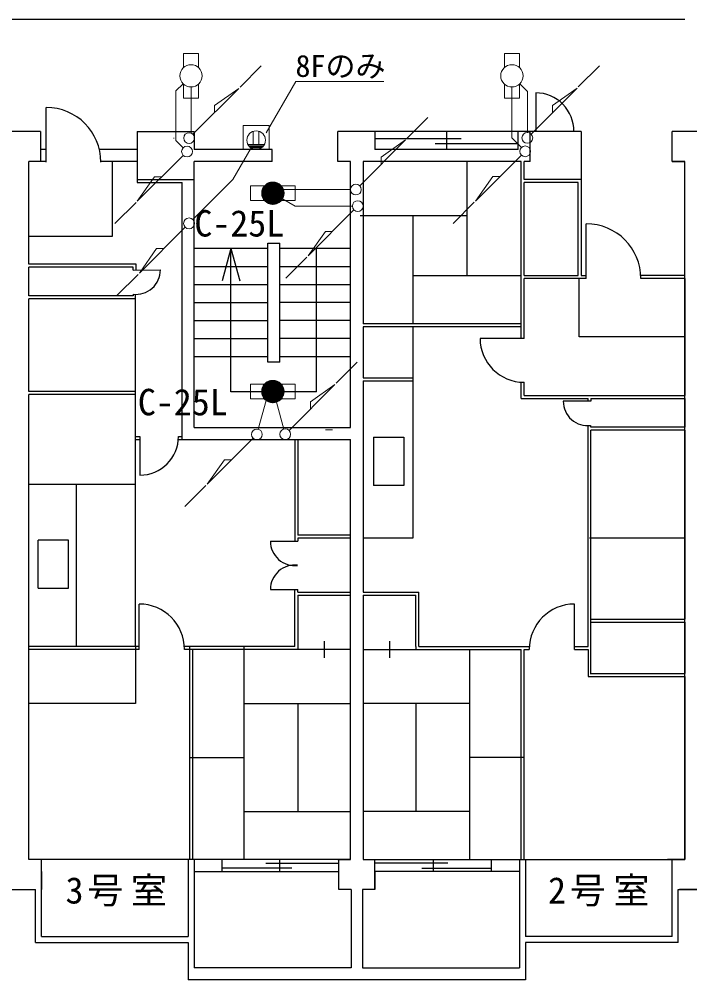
# Model space of a CAD drawing. Units: millimetres, scale not verified. Extents: x -57444 to 128924, y -40058 to 51382.
# Drawn here: x 7410 to 18572, y -28259 to -12271 of the extents above; entities that cross this region are included whole.
import ezdxf
from ezdxf.enums import TextEntityAlignment as Align

# ---------------------------------------------------------------- set-up
doc = ezdxf.new("R2010")
doc.units = ezdxf.units.MM
doc.header["$LTSCALE"] = 200
doc.layers.add('1-1_施設名', color=7, linetype='Continuous')
doc.layers.add('8-2', color=7, linetype='Continuous')
for name, color, linetype, lineweight in [('1-8', 4, 'Continuous', 9), ('8-0', 134, 'Continuous', 20), ('8-1', 7, 'Continuous', 9), ('8-7', 7, 'Continuous', 9)]:
    doc.layers.add(name, color=color, linetype=linetype, lineweight=lineweight)
doc.styles.add('ＭＳ ゴシック', font='')
doc.styles.get('ＭＳ ゴシック').set_extended_font_data('MS Gothic')

msp = doc.modelspace()

# ---------------------------------------------------------------- linework, layer by layer
at = {"layer": '1-1_施設名'}
for p, q in [((-15255.9, -12271.2), (18488.2, -12271.2)), ((16010.1, -13497.3), (16010.1, -14139)), ((7861.2, -14649.1), (7861.2, -13740.1)), ((7765.2, -14139), (7179.7, -14139)), ((7765.2, -14139), (7765.2, -14626)), ((9372.4, -14139), (9372.4, -14989)), ((9372.4, -14139), (10323.1, -14139)), ((10323.1, -14139), (10323.1, -14439)), ((12714.5, -14639), (12714.5, -14139)), ((13330.4, -14139), (12714.5, -14139)), ((16763.9, -14139), (13330.4, -14139)), ((13330.4, -14139), (13330.4, -14439)), ((14521.8, -14139), (14521.8, -14439)), ((15713.2, -14439), (15713.2, -14139)), ((15913.2, -14639), (15913.2, -14139)), ((16763.9, -14139), (16763.9, -16535.4)), ((18279.7, -14639), (18279.7, -14139)), ((18279.7, -14339), (18279.7, -14139)), ((18488.2, -14139), (18279.7, -14139)), ((18865.2, -14139), (18279.7, -14139)), ((14766.1, -14259.9), (13330.4, -14259.9)), ((14331.6, -14340), (15713.2, -14340)), ((7861.2, -14439), (7765.2, -14439)), ((9372.4, -14439), (8745.5, -14439)), ((11623.1, -14439), (10323.1, -14439)), ((11623.1, -14639), (11623.1, -14439)), ((15713.2, -14439), (13330.4, -14439)), ((7861.2, -14639), (7573.1, -14639)), ((9372.4, -14639), (8770.1, -14639)), ((8957.6, -14637.7), (8957.6, -15888.8)), ((10323.1, -19065.6), (10323.1, -14639)), ((11623.1, -14639), (10323.1, -14639)), ((12923.1, -14639), (12714.5, -14639)), ((12923.1, -19065.6), (12923.1, -14639)), ((15763.2, -14639), (13138.2, -14639)), ((13138.2, -14639), (13138.2, -17339)), ((14863.2, -14639), (14863.2, -16535.4)), ((15763.2, -17582.7), (15763.2, -14639)), ((15813.2, -14939), (15813.2, -14639)), ((15913.2, -14639), (15813.2, -14639)), ((18488.2, -14639), (18279.7, -14639)), ((18279.7, -14639), (18488.2, -14639)), ((18488.2, -16535.4), (18488.2, -14639)), ((18488.2, -26256), (18488.2, -14639)), ((9372.4, -14939), (10323.1, -14939)), ((9372.4, -14989), (10123.1, -14989)), ((10123.1, -19265.6), (10123.1, -14989)), ((16763.9, -14939), (15813.2, -14939)), ((16713.9, -14989), (15813.2, -14989)), ((15813.2, -16535.4), (15813.2, -14989)), ((16713.9, -16535.4), (16713.9, -14989)), ((13088.2, -15539), (14863.2, -15539)), ((13963.2, -15539), (13963.2, -17339)), ((16849.3, -16585.4), (16849.3, -15676.4)), ((8957.6, -15888.8), (7573.1, -15888.8)), ((11548.1, -16085.2), (10323.1, -16085.2)), ((10935.6, -16085.2), (10791, -16624.7)), ((11548.1, -15996.9), (11748.1, -15996.9)), ((11548.1, -16085.2), (11548.1, -15996.9)), ((11548.1, -17981.1), (11548.1, -16085.2)), ((11748.1, -17981.1), (11748.1, -15996.9)), ((12923.1, -16085.2), (11748.1, -16085.2)), ((12360.6, -18475.4), (12360.6, -16085.2)), ((9304.6, -16396.8), (7573.1, -16396.8)), ((9304.6, -16445.5), (9304.6, -16396.8)), ((9304.6, -16445.5), (9760.2, -16444.9)), ((9354.6, -16445.5), (9354.5, -16346.6)), ((10323.1, -16385.2), (11548.1, -16385.2)), ((11748.1, -16385.2), (12923.1, -16385.2)), ((13963.2, -16535.4), (15763.2, -16535.4)), ((15813.2, -16535.4), (16713.9, -16535.4)), ((16849.3, -16585.4), (15813.2, -16585.4)), ((15813.2, -17582.7), (15813.2, -16585.4)), ((16731.2, -17558.6), (16731.2, -16585.4)), ((16763.9, -16535.4), (16849.3, -16535.4)), ((18488.2, -16535.4), (17756.9, -16535.4)), ((18488.2, -16585.4), (17758.3, -16585.4)), ((18488.2, -16585.4), (18488.2, -18531.7)), ((10323.1, -16685.2), (11548.1, -16685.2)), ((11748.1, -16685.2), (12923.1, -16685.2)), ((9348.1, -16923.8), (7573.1, -16923.8)), ((7573.1, -18465.8), (7573.1, -16923.8)), ((9305.2, -16848), (9305.3, -16873.8)), ((9348.1, -22709), (9348.1, -16851)), ((10323.1, -16985.2), (11548.1, -16985.2)), ((12923.1, -16985.2), (11748.1, -16985.2)), ((10323.1, -17285.2), (11548.1, -17285.2)), ((12923.1, -17285.2), (11748.1, -17285.2)), ((15763.2, -17339), (13138.2, -17339)), ((15763.2, -17389), (13138.2, -17389)), ((13138.2, -17389), (13138.2, -18239)), ((13963.2, -17389), (13963.2, -18239)), ((15763.2, -17444.5), (15763.2, -17389)), ((10323.1, -17585.2), (11548.1, -17585.2)), ((12923.1, -17585.2), (11748.1, -17585.2)), ((15813.2, -17582.7), (15081.9, -17582.7)), ((18488.2, -17558.6), (16731.2, -17558.6)), ((10323.1, -17885.2), (11548.1, -17885.2)), ((11748.1, -17885.2), (12923.1, -17885.2)), ((11748.1, -17981.1), (11548.1, -17981.1)), ((13138.2, -18239), (13963.2, -18239)), ((13138.2, -18289), (13963.2, -18289)), ((13138.2, -18289), (13138.2, -21809)), ((13963.2, -18239), (13963.2, -18289)), ((13963.2, -18289), (13963.2, -20909.5)), ((15763.2, -18581.9), (15763.2, -18312.2)), ((15813.2, -18531.7), (15813.2, -18314)), ((9348.1, -18465.8), (7573.1, -18465.8)), ((9348.1, -18515.8), (7573.1, -18515.8)), ((7573.1, -26256.2), (7573.1, -18515.8)), ((15813.2, -18531.7), (18488.2, -18531.7)), ((15763.2, -18581.9), (16879.1, -18581.9)), ((16922.5, -18630.7), (16466.9, -18630)), ((16879.1, -18630.6), (16879.1, -18581.9)), ((16922.6, -18581.9), (18488.2, -18581.9)), ((16922.6, -18581.9), (16922.6, -18630.7)), ((18488.2, -18581.9), (18488.2, -19059)), ((10323.1, -19065.6), (12923.1, -19065.6)), ((16879.1, -22709), (16879.1, -19036.2)), ((16921.9, -19033.2), (16921.9, -19059)), ((18488.2, -19059), (16922.6, -19059)), ((18488.2, -19109), (16922.6, -19109)), ((16922.6, -23159), (16922.6, -19109)), ((18488.2, -19109), (18488.2, -22259)), ((9348.1, -19215.6), (9417.7, -19215.6)), ((9348.1, -19265.6), (9417.7, -19265.6)), ((9417.7, -19215.6), (9417.7, -19859.6)), ((10059.7, -19265.6), (12923.1, -19265.6)), ((10061.7, -19215.6), (10123.1, -19215.6)), ((11998.1, -19265.6), (11998.1, -20959.6)), ((12048.1, -19265.6), (12048.1, -20859)), ((12923.1, -26255.9), (12923.1, -19265.6)), ((13308, -19230.3), (13308, -20029.8)), ((7573.1, -20009), (9348.1, -20009)), ((8362.1, -22709), (8362.1, -20013.5)), ((13308, -19994.8), (13308, -20030.5)), ((13814, -20029.8), (13308, -20029.8)), ((7726.1, -20975.9), (7726.1, -20940.2)), ((8232.1, -20940.9), (7726.1, -20940.9)), ((7726.1, -21740.4), (7726.1, -20940.9)), ((12923.1, -20859), (12048.1, -20859)), ((12923.1, -20909), (12048.1, -20909)), ((12048.1, -20909), (12048.1, -20959.6)), ((13963.2, -20909.5), (13138.2, -20909.5)), ((18488.2, -20909), (16904.5, -20909)), ((11592.1, -20959.6), (12048.1, -20959.6)), ((11592.1, -21761.7), (12048.1, -21761.7)), ((11998.1, -22709), (11998.1, -21761.7)), ((12048.1, -21809), (12048.1, -21761.7)), ((12048.1, -21809), (12923.1, -21809)), ((12048.1, -21859), (12048.1, -22709)), ((12048.1, -21859), (12923.1, -21859)), ((13138.2, -21809), (14063.2, -21809)), ((13138.2, -21859), (14013.2, -21859)), ((13138.2, -21859), (13138.2, -26255.9)), ((14013.2, -22709), (14013.2, -21859)), ((14063.2, -22709), (14063.2, -21809)), ((9407.5, -22759), (9407.5, -22005.1)), ((16653.8, -22759), (16653.8, -22005.1)), ((16915.9, -22259), (18488.2, -22259)), ((12485.6, -22625), (12485.6, -22901.8)), ((13575.7, -22625), (13575.7, -22901.8)), ((9407.5, -22709), (7573.1, -22709)), ((9407.5, -22759), (7573.1, -22759)), ((9348.1, -22709), (9348.1, -23659)), ((11998.1, -22709), (10159.7, -22709)), ((12923.1, -22759), (10161.4, -22759)), ((10248.1, -26256), (10248.1, -22709)), ((10298.1, -26256), (10298.1, -22759)), ((11148.1, -22709), (11148.1, -26259)), ((12048.1, -22709), (12048.1, -22759)), ((13138.2, -22759), (15763.2, -22759)), ((14013.2, -22709), (14013.2, -22759)), ((14063.2, -22709), (15901.6, -22709)), ((14913.2, -26259), (14913.2, -22759)), ((15763.2, -26256), (15763.2, -22759)), ((15813.2, -26256), (15813.2, -22759)), ((15813.2, -22759), (15899.9, -22759)), ((16653.8, -22709), (16879.1, -22709)), ((16915.9, -23159), (18488.2, -23159)), ((16879.1, -23209), (18488.2, -23209)), ((18488.2, -23209), (18488.2, -26256)), ((9348.1, -23659), (7573.1, -23659)), ((11148.1, -23659), (12923.1, -23659)), ((12048.1, -23659), (12048.1, -25459)), ((14913.2, -23659), (13138.2, -23659)), ((14013.2, -23659), (14013.2, -25459)), ((10248.1, -24559), (11148.1, -24559)), ((15813.2, -24559), (14913.2, -24559)), ((11148.1, -25459), (12923.1, -25459)), ((14913.2, -25459), (13138.2, -25459)), ((12923.1, -26256), (7573.1, -26256)), ((7781, -27540.5), (7781, -26256)), ((9348.1, -26256), (9348.1, -26259)), ((10223.1, -26256), (10223.1, -27540.5)), ((10323.1, -26256), (10323.1, -28059)), ((10787.1, -26460.4), (10787.1, -26256.8)), ((11514.8, -26320), (12731, -26320)), ((11743.3, -26256), (11743.4, -26459)), ((12715.2, -26255.6), (12923.1, -26255.9)), ((12731, -26755.6), (12731, -26256)), ((13138.2, -26256), (18488.2, -26256)), ((13330.3, -26755.6), (13330.3, -26256)), ((14546.5, -26320), (13330.3, -26320)), ((14302.2, -26256), (14302.2, -26459)), ((15274.1, -26460.4), (15274.1, -26256.8)), ((15738.2, -26256), (15738.2, -28059)), ((15838.2, -26256), (15838.2, -27540.5)), ((18488.2, -26256), (18199.3, -26256)), ((18280.3, -27540.5), (18280.3, -26256)), ((10323.1, -26459), (12730.5, -26459)), ((11949.3, -26400.1), (10787.1, -26400.1)), ((15738.2, -26459), (13330.8, -26459)), ((14112, -26400.1), (15274.1, -26400.1)), ((7280.3, -26755.6), (7681, -26755.6)), ((7681, -27637.8), (7681, -26755.6)), ((12938.2, -26755.6), (12731, -26755.6)), ((12938.2, -26755.6), (12938.2, -28059)), ((13122.4, -26755.6), (13122.4, -28059)), ((18380.3, -26755.6), (18745.6, -26755.6)), ((18380.3, -27637.8), (18380.3, -26755.6)), ((18764.5, -26755.6), (18399.3, -26755.6)), ((7681, -27637.8), (10223.1, -27637.8)), ((7781, -27540.5), (8404.3, -27540.5)), ((7781, -27540.5), (10223.1, -27540.5)), ((10223.1, -27637.8), (10223.1, -28259)), ((18280.3, -27540.5), (15838.2, -27540.5)), ((18380.3, -27637.8), (15838.2, -27637.8)), ((15838.2, -27637.8), (15838.2, -28259)), ((12938.2, -28059), (10323.1, -28059)), ((13122.4, -28059), (15738.2, -28059)), ((15838.2, -28259), (10223.1, -28259))]:
    msp.add_line(p, q, dxfattribs=at)
for points in [[(18279.7, -14639), (18279.7, -14339), (18279.7, -14139)], [(9354.5, -16346.6), (7573.1, -16346.6), (7573.1, -14639)], [(12360.6, -18475.4), (10935.6, -18475.4), (10935.6, -16085.2), (11080.1, -16624.7)], [(9305.3, -16873.8), (7573.1, -16873.8), (7573.1, -16396.8)], [(13308, -19230.3), (13814, -19230.3), (13814, -20029.8)], [(7726.1, -21740.4), (8232.1, -21740.4), (8232.1, -20940.9)], [(16915.9, -22309), (18488.2, -22309), (18488.2, -23159)], [(16653.8, -22759), (16879.1, -22759), (16879.1, -23209)], [(7780.5, -26459), (7781, -26755.6), (7781, -26459)], [(13329.9, -26459), (13330.3, -26755.6), (13122.4, -26755.6)]]:
    msp.add_lwpolyline(points, dxfattribs=at)
for centre, radius, start, end in [((16009.2, -14130.1), 632.8, 359.19767, 89.91616), ((7861.2, -14649.1), 909, 0, 90), ((16849.3, -16585.4), 909, 0, 90), ((9354.6, -16445.5), 405.6, 263.0023, 0.08384), ((15813.2, -17582.7), 731.3, 180, 270), ((16872.5, -18630.6), 405.6, 179.91616, 276.9977), ((9417.7, -19215.6), 643.9, 270, 0), ((11998.1, -20959.6), 406, 180, 276.3151), ((11998.1, -21761.7), 406, 83.6849, 180), ((9407.5, -22759), 753.9, 0, 90), ((16653.8, -22759), 753.9, 90, 180)]:
    msp.add_arc(centre, radius, start, end, dxfattribs=at)
at = {"layer": '8-0'}
for p, q in [((10394.3, -12842.4), (10147, -12842.4)), ((10147, -13075.1), (10147, -12842.4)), ((10394.3, -12842.4), (10394.3, -13075.1)), ((15735.2, -12842.4), (15487.9, -12842.4)), ((15487.9, -13075.1), (15487.9, -12842.4)), ((15735.2, -12842.4), (15735.2, -13075.1)), ((10147, -13351.6), (10147, -13584.3)), ((10394.3, -13351.6), (10394.3, -13584.3)), ((15487.9, -13351.6), (15487.9, -13584.3)), ((15735.2, -13351.6), (15735.2, -13584.3)), ((10147, -13584.3), (10394.3, -13584.3)), ((15487.9, -13584.3), (15735.2, -13584.3)), ((11625.9, -14982.3), (11447.9, -15160.3)), ((11646.1, -14982.6), (11448.2, -15180.5)), ((11603.1, -14984.6), (11450.2, -15137.5)), ((11664.3, -14984.8), (11450.4, -15198.7)), ((11681.1, -14988.4), (11454.1, -15215.5)), ((11576.1, -14991.2), (11456.8, -15110.5)), ((11696.7, -14993.3), (11459, -15231.1)), ((11711.2, -14999.3), (11464.9, -15245.6)), ((11724.7, -15006.3), (11471.9, -15259.1)), ((11538.9, -15008), (11473.6, -15073.3)), ((11737.3, -15014.1), (11479.7, -15271.7)), ((11749.1, -15022.8), (11488.4, -15283.5)), ((11262.3, -15044), (11262.3, -15291.3)), ((11495, -15044), (11262.3, -15044)), ((11760.1, -15032.3), (11497.9, -15294.4)), ((11770.2, -15042.6), (11508.2, -15304.6)), ((11779.6, -15053.7), (11519.3, -15314)), ((11788.1, -15065.6), (11531.2, -15322.5)), ((11795.8, -15078.3), (11544, -15330.2)), ((11802.6, -15092), (11557.6, -15337)), ((11808.4, -15106.7), (11572.3, -15342.8)), ((11813.1, -15122.4), (11588, -15347.5)), ((11816.6, -15139.4), (11605, -15351)), ((11818.5, -15158), (11623.6, -15352.9)), ((11818.4, -15178.5), (11644.1, -15352.8)), ((11771.5, -15044), (12004.2, -15044)), ((12004.2, -15291.3), (12004.2, -15044)), ((11495, -15291.3), (11262.3, -15291.3)), ((11815.6, -15201.8), (11667.4, -15349.9)), ((11808, -15229.8), (11695.4, -15342.4)), ((12004.2, -15291.3), (11771.5, -15291.3)), ((11261.6, -18344.8), (11261.6, -18592.1)), ((11494.3, -18344.8), (11261.6, -18344.8)), ((11625.2, -18283.1), (11447.2, -18461.1)), ((11645.3, -18283.4), (11447.5, -18481.3)), ((11602.4, -18285.5), (11449.5, -18438.4)), ((11663.6, -18285.6), (11449.7, -18499.6)), ((11680.4, -18289.3), (11453.3, -18516.4)), ((11575.4, -18292), (11456, -18411.4)), ((11696, -18294.2), (11458.2, -18531.9)), ((11710.4, -18300.2), (11464.2, -18546.4)), ((11724, -18307.1), (11471.1, -18559.9)), ((11538.2, -18308.8), (11472.8, -18374.1)), ((11736.6, -18314.9), (11479, -18572.5)), ((11748.4, -18323.6), (11487.7, -18584.3)), ((11759.3, -18333.1), (11497.2, -18595.3)), ((11769.5, -18343.4), (11507.4, -18605.4)), ((11778.8, -18354.5), (11518.5, -18614.8)), ((11787.4, -18366.4), (11530.5, -18623.4)), ((11795.1, -18379.2), (11543.2, -18631)), ((11770.8, -18344.8), (12003.5, -18344.8)), ((12003.5, -18592.1), (12003.5, -18344.8)), ((11801.9, -18392.8), (11556.9, -18637.8)), ((11807.7, -18407.5), (11571.5, -18643.6)), ((11812.4, -18423.2), (11587.3, -18648.4)), ((11815.8, -18440.3), (11604.3, -18651.8)), ((11817.7, -18458.8), (11622.9, -18653.7)), ((11817.7, -18479.3), (11643.4, -18653.6)), ((11814.8, -18502.7), (11666.7, -18650.8)), ((11807.3, -18530.7), (11694.7, -18643.2)), ((11494.3, -18592.1), (11261.6, -18592.1)), ((12003.5, -18592.1), (11770.8, -18592.1))]:
    msp.add_line(p, q, dxfattribs=at)
at = {"layer": '8-0', "color": 7}
for p, q in [((11307, -14137.8), (11307, -14358.6)), ((11399.6, -14137.3), (11399.6, -14358.6)), ((11218.7, -14358.6), (11489.6, -14358.6)), ((11230.6, -14377.1), (11477.7, -14377.1)), ((10967, -14939.1), (11270.1, -14414.1)), ((11138.2, -14439), (11571.2, -14439)), ((11246.9, -14395.6), (11461.4, -14395.6)), ((11270.1, -14414.1), (11438.2, -14414.1)), ((10965.5, -14941.1), (10301.1, -15605.5)), ((10173.8, -15732.8), (9410.1, -16496.5)), ((9697.4, -16089.2), (9410.1, -16496.5)), ((9817.4, -16089.2), (9697.4, -16089.2))]:
    msp.add_line(p, q, dxfattribs=at)
at = {"layer": '8-0', "color": 4, "lineweight": 9}
msp.add_line((9389, -16517.6), (9037.4, -16869.2), dxfattribs=at)
at = {"layer": '8-0', "color": 7}
for points in [[(11520.7, -14163.4), (12014.8, -13307.6), (13479.5, -13307.6)], [(11138.2, -14439), (11138.2, -14041.1), (11571.2, -14041.1), (11571.2, -14439)]]:
    msp.add_lwpolyline(points, dxfattribs=at)
at = {"layer": '8-0'}
for centre in [(10270.7, -13213.4), (15611.6, -13213.4), (11633.2, -15167.6), (11632.5, -18468.5)]:
    msp.add_circle(centre, 185.5, dxfattribs=at)
at = {"layer": '8-0', "color": 7}
for centre, radius in [((11354.1, -14284.7), 154.3), ((10237.4, -15669.2), 90), ((10237.4, -15669.2), 90)]:
    msp.add_circle(centre, radius, dxfattribs=at)
msp.add_arc((10958.4, -14934.1), 10, 315, 330, dxfattribs=at)
at = {"layer": '8-1', "color": 4}
for p, q in [((11087.4, -13401.5), (11439, -13049.9)), ((16716.9, -13398.5), (17068.5, -13046.9)), ((13862.3, -14258.3), (14213.9, -13906.7)), ((9355.3, -15321.9), (9003.7, -15673.5)), ((14984.8, -15318.9), (14633.2, -15670.5)), ((12198.2, -16231), (11846.6, -16582.6))]:
    msp.add_line(p, q, dxfattribs=at)
at = {"layer": '8-1'}
for p, q in [((10018.6, -13465.5), (10139.5, -13344.5)), ((10270.7, -13398.8), (10270.7, -14165.7)), ((10302.6, -14186.3), (11066.3, -13422.6)), ((10659, -13709.9), (11066.3, -13422.6)), ((15611.6, -14244.7), (15611.6, -13398.8)), ((15865.6, -13467.3), (15742.7, -13344.5)), ((15932.1, -14183.3), (16695.8, -13419.6)), ((16288.5, -13706.9), (16695.8, -13419.6)), ((10015.6, -13472.5), (10015.6, -14281.3)), ((15868.5, -13474.4), (15868.5, -14156.9)), ((10659, -13829.9), (10659, -13709.9)), ((16288.5, -13826.9), (16288.5, -13706.9)), ((10018.6, -14288.4), (10140.1, -14409.9)), ((13077.5, -15043.1), (13841.3, -14279.3)), ((13433.9, -14566.7), (13841.3, -14279.3)), ((15614.5, -14251.8), (15769.6, -14406.8)), ((10140.1, -14537.1), (9376.4, -15300.8)), ((15769.6, -14534.1), (15005.9, -15297.8)), ((13433.9, -14686.7), (13433.9, -14566.7)), ((9663.7, -14893.5), (9376.4, -15300.8)), ((9783.7, -14893.5), (9663.7, -14893.5)), ((15293.2, -14890.5), (15005.9, -15297.8)), ((15413.2, -14890.5), (15293.2, -14890.5)), ((11808.4, -15106.7), (12923.9, -15106.7)), ((11793.9, -15260.4), (12005.5, -15382.6)), ((12005.5, -15382.6), (12956.6, -15382.6)), ((12983, -15446.2), (12219.3, -16209.9)), ((12506.6, -15802.6), (12219.3, -16209.9)), ((12626.6, -15802.6), (12506.6, -15802.6)), ((12625.9, -19103.4), (12505.9, -19103.4))]:
    msp.add_line(p, q, dxfattribs=at)
for centre in [(10239, -14249.9), (15868.5, -14246.9), (10203.7, -14473.5), (15833.2, -14470.5), (13013.9, -15106.7), (13046.6, -15382.6)]:
    msp.add_circle(centre, 90, dxfattribs=at)
for centre, start, end in [((10025.6, -13472.5), 135, 180), ((15858.5, -13474.4), 0, 45), ((9992.1, -14247.7), 180, 225), ((10025.6, -14281.3), 180, 225), ((15621.6, -14244.7), 180, 225)]:
    msp.add_arc(centre, 10, start, end, dxfattribs=at)
at = {"layer": '8-7', "color": 4}
for p, q in [((12686.9, -18331.5), (13038.5, -17979.9)), ((10518, -20031.2), (10166.4, -20382.8))]:
    msp.add_line(p, q, dxfattribs=at)
at = {"layer": '8-7'}
for p, q in [((11902.1, -19116.3), (12665.8, -18352.6)), ((12258.5, -18639.9), (12665.8, -18352.6)), ((11518.5, -18614.8), (11389.6, -19095.9)), ((11694.7, -18643.2), (11815.2, -19093)), ((12258.5, -18759.9), (12258.5, -18639.9)), ((11302.8, -19246.4), (10539, -20010.1)), ((10826.4, -19602.8), (10539, -20010.1)), ((10946.4, -19602.8), (10826.4, -19602.8))]:
    msp.add_line(p, q, dxfattribs=at)
for centre in [(11366.4, -19182.8), (11838.5, -19179.9)]:
    msp.add_circle(centre, 90, dxfattribs=at)

# ---------------------------------------------------------------- texts
at = {"layer": '1-8', "color": 7, "char_height": 439.9, "attachment_point": 7, "style": 'ＭＳ ゴシック'}
for s, insert in [('\\T1.21;3号室', (8182, -27039.6)), ('\\T1.21;2号室', (16212.9, -27039.6))]:
    msp.add_mtext(s, dxfattribs=dict(at, insert=insert))
at = {"layer": '8-0', "color": 7, "style": 'ＭＳ ゴシック'}
msp.add_text('8Fのみ', height=366.6, dxfattribs=at).set_placement((12008.8, -13341.4), align=Align.BOTTOM_LEFT)
at = {"layer": '8-2', "style": 'ＭＳ ゴシック'}
for p in [(10325.5, -16020.2), (9384.6, -18995.6)]:
    msp.add_text('C-25L', height=439.9, dxfattribs=at).set_placement(p, align=Align.BOTTOM_LEFT)

doc.saveas('drawing.dxf')
